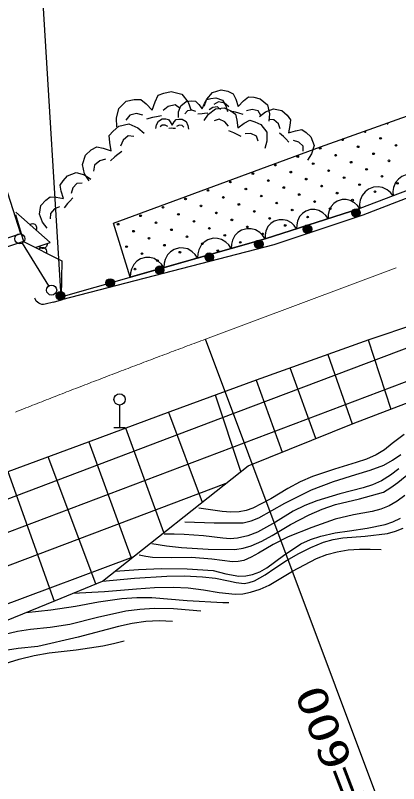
# Model space of a CAD drawing. Units: millimetres, scale not verified. Extents: x 40000 to 680000, y 20000 to 380000.
# Drawn here: x 450755 to 473354, y 260902 to 306198 of the extents above; entities that cross this region are included whole.
import ezdxf
from ezdxf.enums import TextEntityAlignment as Align

# ---------------------------------------------------------------- set-up
doc = ezdxf.new("R2010")
doc.units = ezdxf.units.MM
doc.header["$LTSCALE"] = 1000
doc.linetypes.add('CHAIN', pattern=[18.5, 12, -1.5, 3.5, -1.5])
doc.layers.add('M-BGD', color=7, linetype='Continuous', lineweight=25)
doc.layers.add('M-BMK', color=2, linetype='CHAIN', lineweight=13)
doc.styles.add('ＭＳ ゴシック', font='')
doc.styles.get('ＭＳ ゴシック').set_extended_font_data('MS Gothic')

# ---------------------------------------------------------------- blocks, each defined once
blk = doc.blocks.new('BUHIN39')
at = {"color": 7, "linetype": 'Continuous', "lineweight": 25}
blk.add_circle((0, 0), 298, dxfattribs=at)
blk = doc.blocks.new('BUHIN86')
at = {"color": 7, "linetype": 'Continuous', "lineweight": 25}
for radius in [249, 220, 191, 161, 132, 97.5, 67.5, 38.8, 7.5]:
    blk.add_circle((-223, -110), radius, dxfattribs=at)
blk = doc.blocks.new('BUHIN87')
at = {"color": 7, "linetype": 'Continuous', "lineweight": 25}
for radius in [249, 220, 191, 161, 132, 97.5, 67.5, 38.8, 7.5]:
    blk.add_circle((-230, -95), radius, dxfattribs=at)
blk = doc.blocks.new('BUHIN147')
at = {"color": 7, "linetype": 'Continuous', "lineweight": 25}
blk.add_lwpolyline([(-507, 922), (-681, 736), (-800, 527), (-904, 235), (-903, -29), (-853, -283), (-696, -569), (-507, -748), (-285, -890), (17, -958), (255, -965), (507, -922)], dxfattribs=at)
blk = doc.blocks.new('BUHIN148')
at = {"color": 7, "linetype": 'Continuous', "lineweight": 25}
blk.add_lwpolyline([(-421, 882), (-592, 719), (-714, 531), (-825, 266), (-839, 22), (-806, -217), (-675, -490), (-510, -666), (-312, -809), (-36, -889), (184, -908), (421, -882)], dxfattribs=at)
blk = doc.blocks.new('BUHIN149')
at = {"color": 7, "linetype": 'Continuous', "lineweight": 25}
blk.add_lwpolyline([(-415, 946), (-602, 779), (-736, 585), (-863, 309), (-885, 51), (-859, -202), (-730, -495), (-562, -687), (-357, -845), (-68, -938), (165, -966), (415, -946)], dxfattribs=at)

msp = doc.modelspace()

# ---------------------------------------------------------------- linework, layer by layer
at = {"layer": 'M-BGD'}
for p, q in [((451085, 293325), (438001, 333586)), ((453452, 289604), (452052, 312503)), ((468741, 298452), (475471, 300837)), ((486779, 300837), (471060, 294805)), ((462861, 282442), (505829, 298725)), ((456548, 293952), (468741, 298452)), ((463516, 280712), (506478, 296992)), ((450759, 294449), (451101, 293328)), ((452798, 292808), (450773, 294589)), ((465475, 293024), (471060, 294805)), ((471060, 294805), (465475, 293024)), ((457527, 290764), (456548, 293952)), ((448356, 292455), (451101, 293328)), ((451101, 293328), (451240, 292867)), ((451240, 292867), (448524, 291976)), ((452735, 290256), (451172, 292772)), ((451240, 292867), (453493, 291731)), ((451973, 292527), (452798, 292808)), ((453452, 289604), (465475, 293024)), ((465475, 293024), (457527, 290764)), ((453493, 291731), (453452, 289604)), ((452998, 289297), (453482, 289423)), ((471625, 287087), (475970, 288568)), ((472637, 258662), (461966, 287106)), ((464973, 284701), (471625, 287087)), ((471558, 287064), (472900, 282984)), ((469175, 286208), (470610, 282109)), ((468473, 281250), (466964, 285415)), ((470664, 282131), (479582, 285533)), ((459888, 282839), (464973, 284701)), ((464946, 284691), (466483, 280449)), ((464052, 279303), (462547, 283813)), ((456903, 283222), (456903, 281907)), ((455074, 281048), (459888, 282839)), ((459788, 282802), (461778, 277499)), ((433911, 271504), (462861, 282442)), ((456563, 281907), (457238, 281907)), ((459510, 275701), (457264, 281863)), ((464484, 279645), (470664, 282131)), ((450323, 279305), (455074, 281048)), ((455089, 281053), (457576, 274222)), ((434640, 269801), (463516, 280712)), ((455503, 272676), (452684, 280171)), ((455902, 272840), (464484, 279645)), ((450313, 279301), (453043, 271666)), ((463170, 278603), (435369, 268099)), ((435946, 266155), (457708, 274272)), ((453120, 271698), (455902, 272840)), ((445865, 268764), (453120, 271698))]:
    msp.add_line(p, q, dxfattribs=at)
for points in [[(535760, 319219), (531891, 317584), (523241, 314320), (503217, 306758), (471239, 294420), (466002, 292674), (453482, 289423)], [(456742, 299632), (456710, 300142), (456860, 300714), (457296, 301132), (457767, 301235), (458156, 301241), (458467, 300976), (458824, 300607), (458990, 301103), (459167, 301498), (459508, 301619), (459946, 301715), (460567, 301553), (460937, 301072), (461123, 300596)], [(461880, 300840), (462046, 301254), (462379, 301650), (462880, 301816), (463290, 301721), (463600, 301579), (463745, 301253), (463888, 300828), (464206, 301157), (464494, 301402), (464808, 301369), (465190, 301281), (465619, 300920), (465730, 300401), (465698, 299956)], [(460370, 300176), (460380, 300508), (460512, 300869), (460819, 301113), (461130, 301152), (461382, 301132), (461568, 300943), (461777, 300682), (461914, 300993), (462052, 301238), (462280, 301296), (462570, 301332), (462962, 301190), (463173, 300857), (463264, 300537)], [(460465, 300716), (460168, 300915), (459774, 300828), (459460, 300586)], [(462845, 300654), (462665, 300801), (462405, 300768), (462187, 300631)], [(463340, 300804), (463087, 301014), (462733, 301095), (462448, 300950)], [(458269, 300313), (457904, 300404), (457499, 300315), (457276, 300025)], [(461399, 300525), (461169, 300606), (460901, 300573), (460739, 300398)], [(462109, 300430), (461912, 300420), (461760, 300401), (461522, 300364)], [(461890, 299995), (462138, 300369), (462546, 300690), (463073, 300751), (463457, 300574), (463732, 300371), (463809, 300021), (463863, 299574), (464243, 299833), (464576, 300015), (464879, 299919), (465236, 299754), (465585, 299312), (465589, 298779), (465466, 298348)], [(464191, 300355), (463938, 300434), (463737, 300481), (463420, 300544)], [(465224, 300297), (465065, 300566), (464721, 300645), (464382, 300573)], [(465159, 300240), (465497, 300511), (465968, 300687), (466472, 300589), (466774, 300312), (466968, 300044), (466937, 299699), (466855, 299270), (467281, 299397), (467642, 299467), (467893, 299290), (468174, 299032), (468365, 298522), (468212, 298029), (467972, 297668)], [(459369, 300268), (459069, 300225), (458839, 300174), (458480, 300083)], [(459031, 299524), (459069, 299740), (459190, 299964), (459415, 300095), (459622, 300090), (459785, 300053), (459888, 299911), (460000, 299721), (460120, 299911), (460234, 300058), (460389, 300074), (460582, 300070), (460825, 299940), (460931, 299701), (460960, 299484)], [(463319, 299662), (463112, 299920), (462781, 300072), (462471, 299987)], [(466378, 299512), (466264, 299810), (466004, 300048), (465693, 300061)], [(455099, 296440), (454839, 296855), (454704, 297406), (454881, 297958), (455231, 298260), (455557, 298442), (455940, 298361), (456410, 298213), (456324, 298707), (456293, 299121), (456525, 299379), (456851, 299660), (457449, 299807), (457980, 299570), (458354, 299253)], [(459738, 299654), (459595, 299729), (459417, 299733), (459294, 299634)], [(460194, 299524), (460064, 299536), (459963, 299538), (459803, 299537)], [(460697, 299600), (460593, 299713), (460420, 299717), (460264, 299648)], [(457745, 299053), (457404, 299086), (457111, 298833), (456956, 298485)], [(464065, 299047), (463832, 299176), (463644, 299263), (463345, 299390)], [(465069, 298780), (464967, 299076), (464645, 299224), (464298, 299222)], [(466886, 298725), (466709, 298913), (466561, 299048), (466323, 299253)], [(467733, 298183), (467726, 298486), (467473, 298718), (467151, 298818)], [(457025, 298175), (456791, 298002), (456620, 297854), (456359, 297614)], [(456076, 297711), (455726, 297622), (455425, 297362), (455369, 297015)], [(452639, 293657), (452358, 293997), (452173, 294473), (452266, 294986), (452543, 295297), (452812, 295498), (453163, 295470), (453599, 295393), (453464, 295824), (453388, 296190), (453565, 296447), (453822, 296736), (454338, 296938), (454840, 296789), (455211, 296550)], [(454691, 296300), (454383, 296289), (454152, 296029), (454054, 295701)], [(454152, 295432), (453964, 295250), (453829, 295098), (453624, 294853)], [(453361, 294906), (453059, 294785), (452821, 294518), (452813, 294202)], [(451598, 293864), (451651, 293894), (451706, 293910), (451778, 293920), (451839, 293907), (451895, 293881), (451953, 293830), (451985, 293778), (452007, 293719), (452007, 293645), (451997, 293589), (451974, 293533)], [(452622, 292748), (452622, 292687), (452609, 292631), (452582, 292564), (452540, 292518), (452490, 292482), (452416, 292457), (452355, 292455), (452293, 292465), (452230, 292502), (452185, 292538), (452149, 292587)], [(452143, 292412), (452187, 292454), (452235, 292484), (452303, 292512), (452365, 292514), (452426, 292503), (452495, 292468), (452539, 292426), (452575, 292374), (452594, 292303), (452599, 292246), (452589, 292187)], [(452998, 289297), (452514, 289171), (452415, 289156), (452322, 289157), (452222, 289183), (452134, 289222), (452051, 289286), (451983, 289356), (451933, 289449), (451905, 289529)], [(473670, 281496), (472981, 280946), (472525, 280591), (472031, 280282), (471456, 280029), (470854, 279830), (469564, 279452), (468281, 279014), (467541, 278688), (466827, 278308), (465811, 277700), (464754, 277139), (464360, 277000), (463954, 276920), (463458, 276905), (462945, 276951), (462254, 277053), (461575, 277152)], [(460749, 276330), (462473, 276278), (464195, 276286), (464655, 276403), (465111, 276581), (466650, 277432), (468219, 278231), (469521, 278710), (470839, 279131), (471672, 279379), (472480, 279682), (472992, 279967), (473484, 280310)], [(458809, 275062), (459672, 274913), (460551, 274822), (462124, 274731), (463697, 274702), (464188, 274786), (464663, 274930), (465284, 275203), (465891, 275536), (466972, 276173), (468081, 276757), (468848, 277090), (469636, 277368), (471049, 277700), (472457, 278095), (472891, 278352), (473299, 278663), (474052, 279270)], [(473356, 279470), (472866, 279088), (472338, 278753), (471813, 278519), (471255, 278336), (469886, 277989), (468523, 277581), (467826, 277308), (467143, 276976), (466103, 276324), (465038, 275729), (464456, 275520), (463855, 275369), (463421, 275337), (462983, 275366), (461849, 275505), (460708, 275583), (460122, 275604), (459535, 275620)], [(473713, 277882), (473272, 277557), (472799, 277285), (472311, 277087), (471800, 276945), (470701, 276751), (469618, 276497), (468226, 276004), (466847, 275452), (465963, 275003), (465088, 274491), (464666, 274245), (464220, 274056), (463898, 273989), (463555, 273980), (462343, 274142), (461147, 274241), (459990, 274210), (458835, 274240), (458444, 274300), (458053, 274375)], [(456644, 273428), (458010, 273535), (459375, 273582), (460893, 273559), (462423, 273475), (463174, 273271), (463935, 273130), (464342, 273156), (464743, 273242), (465168, 273399), (465579, 273616), (466567, 274357), (467580, 275041), (468156, 275293), (468764, 275492), (469602, 275682), (470462, 275814), (471507, 275964), (472557, 276176), (473018, 276335), (473464, 276553)], [(455902, 272840), (457781, 273018), (459678, 273137), (460735, 273149), (461787, 273101), (462558, 273012), (463329, 272863), (463781, 272753), (464239, 272704), (464547, 272753), (464858, 272866), (465481, 273210), (466062, 273598), (466740, 274052), (467460, 274461), (468180, 274829), (468930, 275145), (469486, 275302), (470068, 275402), (471385, 275495), (472689, 275647), (473170, 275780), (473630, 275969)], [(454154, 272122), (456014, 272223), (457888, 272386), (458965, 272469), (460051, 272492), (460946, 272442), (461852, 272332), (462776, 272172), (463708, 272072), (464164, 272099), (464627, 272188), (465181, 272369), (465710, 272604), (467100, 273422), (468516, 274185), (469115, 274406), (469735, 274570), (470386, 274679), (471044, 274728), (471684, 274732), (472324, 274715)], [(451390, 270998), (452847, 271154), (454295, 271369), (455656, 271624), (457031, 271819), (457910, 271877), (458799, 271875), (460889, 271703), (462992, 271591), (463162, 271588), (463342, 271585)], [(450132, 269709), (450880, 269890), (451649, 270013), (452814, 270131), (453964, 270309), (455607, 270726), (457268, 271084), (458098, 271192), (458943, 271240), (460080, 271220), (461230, 271138), (461461, 271118), (461691, 271098)], [(460012, 270468), (459225, 270500), (458442, 270470), (457637, 270345), (456828, 270158), (454463, 269543), (452086, 268987), (450917, 268865), (449758, 268684), (449140, 268480), (448535, 268217), (447798, 267818), (447090, 267367), (444851, 265761), (442646, 264106), (441736, 263386), (440830, 262661)], [(444590, 264287), (445374, 265073), (446197, 265812), (446826, 266283), (447499, 266713), (448412, 267214), (449361, 267665), (450158, 267984), (450975, 268246), (451858, 268462), (452754, 268619), (454341, 268789), (455919, 269018), (456550, 269163), (457175, 269328)]]:
    msp.add_lwpolyline(points, dxfattribs=at)
for centre, radius in [((472287, 298945), 49.8), ((470053, 298861), 49.8), ((470964, 298448), 49.8), ((473198, 298532), 49.8), ((468729, 298363), 49.8), ((471874, 298035), 49.8), ((467405, 297866), 49.8), ((469640, 297950), 49.8), ((472785, 297621), 49.8), ((466082, 297368), 49.8), ((468316, 297452), 49.8), ((470551, 297537), 49.8), ((471461, 297124), 49.8), ((464758, 296870), 49.8), ((466992, 296955), 49.8), ((469227, 297039), 49.8), ((472372, 296711), 49.8), ((463434, 296373), 49.8), ((465669, 296457), 49.8), ((467903, 296542), 49.8), ((470137, 296626), 49.8), ((471048, 296213), 49.8), ((473283, 296298), 49.8), ((462110, 295875), 49.8), ((464345, 295960), 49.8), ((466579, 296044), 49.8), ((468814, 296129), 49.8), ((471959, 295800), 49.8), ((460786, 295378), 49.8), ((463021, 295462), 49.8), ((465255, 295547), 49.8), ((467490, 295631), 49.8), ((469724, 295716), 49.8), ((470635, 295302), 49.8), ((459463, 294880), 49.8), ((461697, 294964), 49.8), ((463932, 295049), 49.8), ((466166, 295133), 49.8), ((468401, 295218), 49.8), ((458139, 294382), 49.8), ((460373, 294467), 49.8), ((462608, 294551), 49.8), ((464842, 294636), 49.8), ((467077, 294720), 49.8), ((469311, 294805), 49.8), ((459050, 293969), 49.8), ((461284, 294054), 49.8), ((463519, 294138), 49.8), ((465753, 294223), 49.8), ((467987, 294307), 49.8), ((456815, 293885), 49.8), ((457726, 293472), 49.8), ((459960, 293556), 49.8), ((462195, 293641), 49.8), ((464429, 293725), 49.8), ((466664, 293810), 49.8), ((458637, 293059), 49.8), ((460871, 293143), 49.8), ((463105, 293228), 49.8), ((465340, 293312), 49.8), ((457313, 292561), 49.8), ((459547, 292646), 49.8), ((461782, 292730), 49.8), ((464016, 292814), 49.8), ((458223, 292148), 49.8), ((460458, 292232), 49.8), ((462692, 292317), 49.8), ((459134, 291735), 49.8), ((457810, 291237), 49.8), ((456903, 283557), 335)]:
    msp.add_circle(centre, radius, dxfattribs=at)
for centre, start, end in [((472701, 299856), 200.5123, 18.5127), ((471377, 299358), 168.0231, 51.0019), ((461369, 291819), 61.6133, 150.1442)]:
    msp.add_arc(centre, 49.8, start, end, dxfattribs=at)
at = {"layer": 'M-BMK'}
msp.add_line((461966, 287106), (526732, 311402), dxfattribs=at)
msp.add_arc((671083, -275273), 600000, 110.39728, 112.1524, dxfattribs=at)

# ---------------------------------------------------------------- block references
at = {"layer": 'M-BGD', "rotation": 262.17084}
for name, p in [('BUHIN147', (474008, 295936)), ('BUHIN147', (472043, 295182)), ('BUHIN148', (470129, 294508)), ('BUHIN148', (468267, 293915)), ('BUHIN86', (470921, 294314)), ('BUHIN148', (466406, 293321)), ('BUHIN149', (464481, 292742)), ('BUHIN86', (468056, 293359)), ('BUHIN39', (451013, 293027)), ('BUHIN149', (462494, 292177)), ('BUHIN149', (460507, 291611)), ('BUHIN87', (465175, 292459)), ('BUHIN87', (462251, 291700)), ('BUHIN149', (458520, 291046)), ('BUHIN87', (459328, 290941)), ('BUHIN87', (456405, 290182)), ('BUHIN39', (452893, 290001)), ('BUHIN87', (453482, 289423))]:
    msp.add_blockref(name, p, dxfattribs=at)

# ---------------------------------------------------------------- texts
at = {"layer": 'M-BGD', "style": 'ＭＳ ゴシック', "width": 1.35}
msp.add_text('R=600', height=1833, rotation=111, dxfattribs=at).set_placement((472388, 259221), align=Align.BOTTOM_LEFT)

doc.saveas('drawing.dxf')
